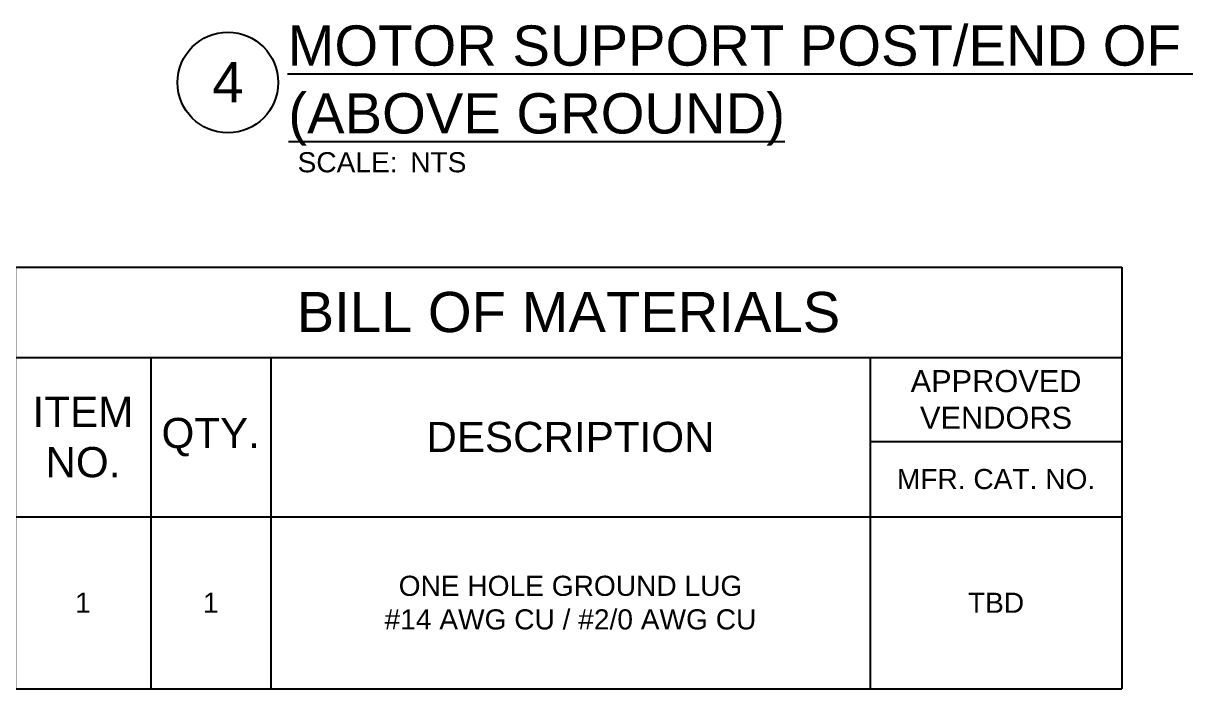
# Model space of a CAD drawing. Header units: feet. Extents: x 0.3 to 98.5, y -18.6 to 31.5.
# Drawn here: x 67.08 to 72.86, y -0.5 to 2.81 of the extents above; entities that cross this region are included whole.
import ezdxf
from ezdxf.enums import TextEntityAlignment as Align

# ---------------------------------------------------------------- set-up
doc = ezdxf.new("R2010")
doc.units = ezdxf.units.FT
doc.header["$MEASUREMENT"] = 0
doc.layers.add('G-ANNO-TEXT', color=1, linetype='Continuous')
doc.layers.add('G-ANNO-TEXT @ 1', color=1, linetype='Continuous')
doc.styles.add('NEI-A', font='arial.ttf')

# ---------------------------------------------------------------- blocks, each defined once
blk = doc.blocks.new('*T28')
at = {"layer": 'G-ANNO-TEXT', "color": 0, "linetype": 'ByBlock', "lineweight": -2, "transparency": 16777216}
for p, q in [((0, 0), (5.5, 0)), ((0, 0), (0, -2.0948)), ((5.5, 0), (5.5, -2.0948)), ((0, -0.45), (5.5, -0.45)), ((0.6744, -0.45), (0.6744, -2.0948)), ((1.2702, -0.45), (1.2702, -2.0948)), ((4.25, -0.45), (4.25, -2.0948)), ((4.25, -0.8674), (5.5, -0.8674)), ((0, -1.2404), (5.5, -1.2404)), ((0, -2.0948), (5.5, -2.0948))]:
    blk.add_line(p, q, dxfattribs=at)
at = {"layer": 'G-ANNO-TEXT', "color": 0, "transparency": 16777216, "attachment_point": 5, "style": 'NEI-A'}
for s, insert, char_height, width in [('BILL OF MATERIALS', (2.75, -0.225), 0.2, 5.38), ('APPROVED VENDORS', (4.875, -0.6587), 0.109375, 1.13), ('ITEM\\PNO.', (0.3372, -0.8452), 0.15, 0.554369), ('QTY.', (0.9723, -0.8452), 0.15, 0.475869), ('DESCRIPTION', (2.7601, -0.8452), 0.15, 2.859762), ('MFR. CAT. NO.', (4.875, -1.0539), 0.1, 1.13), ('ONE HOLE GROUND LUG^J#14 AWG CU / #2/0 AWG CU', (2.7601, -1.6676), 0.1, 2.859762), ('1', (0.3372, -1.6676), 0.1, 0.554369), ('1', (0.9723, -1.6676), 0.1, 0.475869), ('TBD', (4.875, -1.6676), 0.1, 1.13)]:
    blk.add_mtext(s, dxfattribs=dict(at, insert=insert, char_height=char_height, width=width))
blk = doc.blocks.new('DETAIL_TITLE')
blk.add_circle((0.5923, -0.5126), 0.25)
at = {"style": 'NEI-A'}
blk.add_attdef('DETAIL_TITLE_001', (0.9099, -0.4851), '', height=0.2, dxfattribs=at)
at = {"style": 'NEI-A', "flags": 8}
blk.add_attdef('#', text='', height=0.2, dxfattribs=at).set_placement((0.5922, -0.5109), align=Align.MIDDLE_CENTER)
at = {"style": 'NEI-A'}
for tag, p in [('SCALE:', (0.9386, -0.7379)), ('1"_=_', (1.5474, -0.7379))]:
    blk.add_attdef(tag, text='', height=0.1, dxfattribs=at).set_placement(p, align=Align.BOTTOM_LEFT)

msp = doc.modelspace()

# ---------------------------------------------------------------- block references
msp.add_blockref('*T28', (67.04073, 1.59738))
at = {"layer": 'G-ANNO-TEXT @ 1'}
ref = msp.add_blockref('DETAIL_TITLE', (67.50593, 3.02609), dxfattribs=at)
ref.add_attrib('#', '4', dxfattribs={"layer": '0', "height": 0.2, "style": 'NEI-A'}).set_placement((68.09813, 2.51519), align=Align.MIDDLE_CENTER)
ref.add_attrib('DETAIL_TITLE_001', '%%UMOTOR SUPPORT POST/END OF TRACKER GROUNDING', (68.39509, 2.5974), dxfattribs={"layer": '0', "height": 0.2, "style": 'NEI-A'})
ref.add_attrib('SCALE:', 'SCALE:', dxfattribs={"layer": '0', "height": 0.1, "style": 'NEI-A'}).set_placement((68.44458, 2.16774), align=Align.TOP_LEFT)
ref.add_attrib('1"_=_', 'NTS', dxfattribs={"layer": '0', "height": 0.1, "style": 'NEI-A'}).set_placement((69.00431, 2.16774), align=Align.TOP_LEFT)
ref.add_attrib('DETAIL_TITLE_002', '%%U(ABOVE GROUND)', (68.39891, 2.26052), dxfattribs={"layer": '0', "height": 0.2, "style": 'NEI-A'})

doc.saveas('drawing.dxf')
